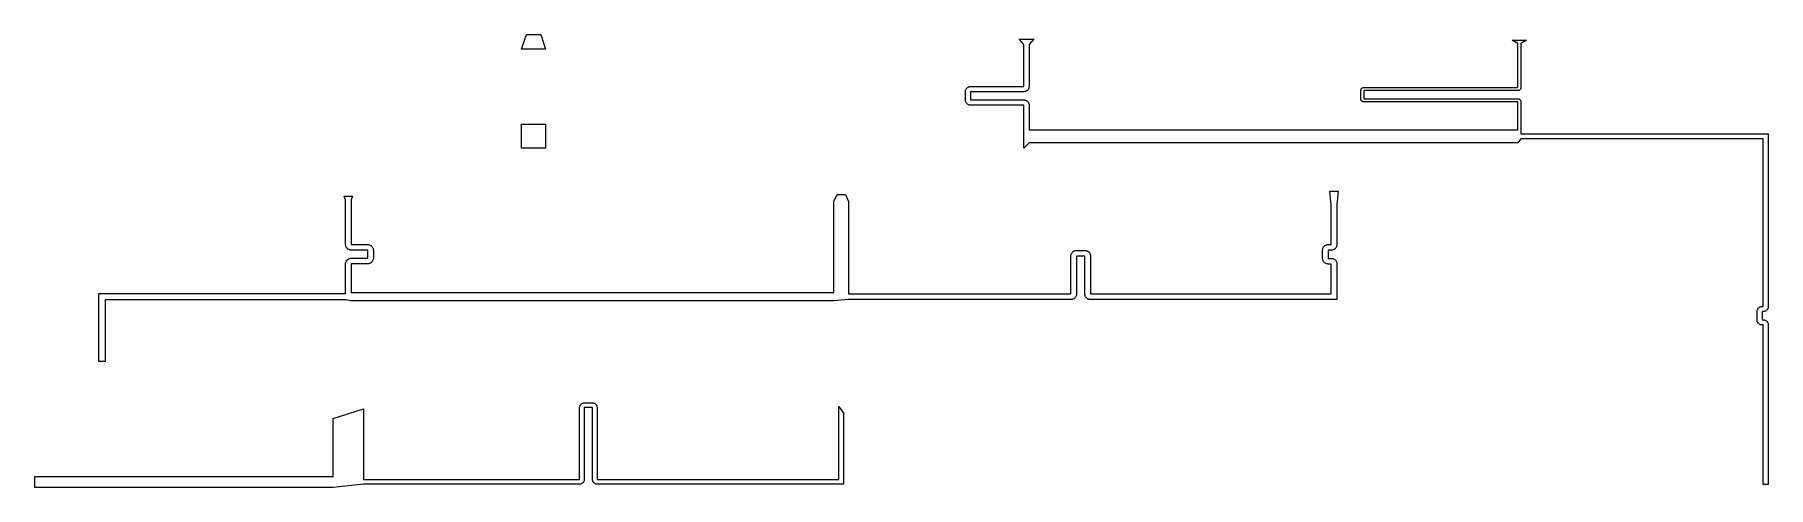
# Model space of a CAD drawing. Header units: metres. Extents: x 0.0067 to 0.091, y 0.0067 to 0.0287.
import ezdxf

# ---------------------------------------------------------------- set-up
doc = ezdxf.new("R2010")
doc.units = ezdxf.units.M

msp = doc.modelspace()

# ---------------------------------------------------------------- linework, layer by layer
at = {"color": 4, "lineweight": 5}
for points in [[(0.031554, 0.028039), (0.03039, 0.028039), (0.030622, 0.028739), (0.031322, 0.028739), (0.031554, 0.028039)], [(0.054788, 0.024382), (0.054788, 0.02531), (0.052204, 0.02531), (0.052204, 0.02531), (0.052177, 0.025312), (0.052151, 0.025316), (0.052125, 0.025323), (0.0521, 0.025332), (0.052076, 0.025344), (0.052053, 0.025359), (0.052033, 0.025376), (0.052014, 0.025395), (0.051997, 0.025416), (0.051982, 0.025438), (0.05197, 0.025462), (0.05196, 0.025487), (0.051953, 0.025513), (0.051949, 0.02554), (0.051948, 0.025566), (0.051948, 0.025566), (0.051948, 0.025966), (0.051948, 0.025966), (0.051949, 0.025993), (0.051953, 0.02602), (0.05196, 0.026045), (0.05197, 0.026071), (0.051982, 0.026094), (0.051997, 0.026117), (0.052014, 0.026138), (0.052033, 0.026157), (0.052053, 0.026174), (0.052076, 0.026188), (0.0521, 0.0262), (0.052125, 0.02621), (0.052151, 0.026217), (0.052177, 0.026221), (0.052204, 0.026222), (0.052204, 0.026222), (0.054788, 0.026222), (0.054788, 0.028261), (0.054566, 0.028517), (0.055266, 0.028517), (0.055044, 0.028261), (0.055044, 0.026222), (0.055044, 0.026222), (0.055043, 0.026196), (0.055038, 0.026169), (0.055031, 0.026143), (0.055022, 0.026118), (0.05501, 0.026094), (0.054995, 0.026072), (0.054978, 0.026051), (0.054959, 0.026032), (0.054938, 0.026015), (0.054916, 0.026001), (0.054892, 0.025988), (0.054867, 0.025979), (0.054841, 0.025972), (0.054815, 0.025968), (0.054788, 0.025966), (0.054788, 0.025966), (0.052204, 0.025966), (0.052204, 0.025566), (0.054788, 0.025566), (0.054788, 0.025566), (0.054815, 0.025565), (0.054841, 0.025561), (0.054867, 0.025554), (0.054892, 0.025544), (0.054916, 0.025532), (0.054938, 0.025517), (0.054959, 0.0255), (0.054978, 0.025482), (0.054995, 0.025461), (0.05501, 0.025438), (0.055022, 0.025414), (0.055031, 0.025389), (0.055038, 0.025363), (0.055043, 0.025337), (0.055044, 0.02531), (0.055044, 0.02531), (0.055044, 0.02412), (0.078785, 0.02412), (0.078785, 0.025469), (0.071307, 0.025469), (0.071307, 0.025469), (0.071291, 0.02547), (0.071276, 0.025473), (0.07126, 0.025477), (0.071246, 0.025482), (0.071232, 0.025489), (0.071219, 0.025498), (0.071206, 0.025508), (0.071195, 0.025519), (0.071185, 0.025531), (0.071177, 0.025544), (0.07117, 0.025558), (0.071164, 0.025573), (0.07116, 0.025588), (0.071158, 0.025604), (0.071157, 0.025619), (0.071157, 0.025619), (0.071157, 0.026019), (0.071157, 0.026019), (0.071158, 0.026035), (0.07116, 0.026051), (0.071164, 0.026066), (0.07117, 0.02608), (0.071177, 0.026094), (0.071185, 0.026108), (0.071195, 0.02612), (0.071206, 0.026131), (0.071219, 0.026141), (0.071232, 0.026149), (0.071246, 0.026156), (0.07126, 0.026162), (0.071276, 0.026166), (0.071291, 0.026169), (0.071307, 0.026169), (0.071307, 0.026169), (0.078785, 0.026169), (0.078785, 0.028314), (0.07851, 0.028464), (0.07921, 0.028464), (0.078935, 0.028314), (0.078935, 0.026169), (0.078935, 0.026169), (0.078934, 0.026154), (0.078932, 0.026138), (0.078927, 0.026123), (0.078922, 0.026108), (0.078915, 0.026094), (0.078906, 0.026081), (0.078896, 0.026069), (0.078885, 0.026058), (0.078873, 0.026048), (0.07886, 0.026039), (0.078846, 0.026032), (0.078831, 0.026027), (0.078816, 0.026023), (0.078801, 0.02602), (0.078785, 0.026019), (0.078785, 0.026019), (0.071307, 0.026019), (0.071307, 0.025619), (0.078785, 0.025619), (0.078785, 0.025619), (0.078801, 0.025619), (0.078816, 0.025616), (0.078831, 0.025612), (0.078846, 0.025606), (0.07886, 0.025599), (0.078873, 0.025591), (0.078885, 0.025581), (0.078896, 0.02557), (0.078906, 0.025558), (0.078915, 0.025544), (0.078922, 0.02553), (0.078927, 0.025516), (0.078932, 0.025501), (0.078934, 0.025485), (0.078935, 0.025469), (0.078935, 0.025469), (0.078935, 0.023921), (0.090708, 0.023921), (0.090956, 0.023921), (0.090956, 0.023679), (0.090956, 0.015524), (0.090956, 0.015524), (0.090955, 0.015498), (0.090951, 0.015473), (0.090944, 0.015447), (0.090935, 0.015423), (0.090923, 0.0154), (0.090909, 0.015378), (0.090892, 0.015358), (0.090874, 0.01534), (0.090854, 0.015323), (0.090832, 0.015309), (0.090809, 0.015297), (0.090784, 0.015288), (0.090759, 0.015281), (0.090734, 0.015277), (0.090708, 0.015276), (0.090708, 0.015276), (0.090654, 0.015276), (0.090654, 0.014876), (0.090708, 0.014876), (0.090708, 0.014876), (0.090734, 0.014874), (0.090759, 0.01487), (0.090784, 0.014864), (0.090809, 0.014854), (0.090832, 0.014842), (0.090854, 0.014828), (0.090874, 0.014812), (0.090892, 0.014794), (0.090909, 0.014773), (0.090923, 0.014752), (0.090935, 0.014728), (0.090944, 0.014704), (0.090951, 0.014679), (0.090955, 0.014653), (0.090956, 0.014627), (0.090956, 0.014627), (0.090956, 0.007124), (0.090956, 0.006876), (0.090708, 0.006876), (0.090708, 0.007124), (0.090708, 0.014627), (0.090654, 0.014627), (0.090654, 0.014627), (0.090628, 0.014629), (0.090603, 0.014633), (0.090577, 0.014639), (0.090553, 0.014649), (0.09053, 0.014661), (0.090508, 0.014675), (0.090488, 0.014691), (0.09047, 0.01471), (0.090453, 0.01473), (0.090439, 0.014752), (0.090427, 0.014775), (0.090418, 0.014799), (0.090411, 0.014824), (0.090407, 0.01485), (0.090406, 0.014876), (0.090406, 0.014876), (0.090406, 0.015276), (0.090406, 0.015276), (0.090407, 0.015302), (0.090411, 0.015327), (0.090418, 0.015353), (0.090427, 0.015377), (0.090439, 0.0154), (0.090453, 0.015422), (0.09047, 0.015442), (0.090488, 0.01546), (0.090508, 0.015477), (0.09053, 0.015491), (0.090553, 0.015503), (0.090577, 0.015512), (0.090603, 0.015519), (0.090628, 0.015523), (0.090654, 0.015524), (0.090654, 0.015524), (0.090708, 0.015524), (0.090708, 0.023679), (0.078935, 0.023679), (0.078785, 0.02348), (0.055044, 0.02348), (0.054788, 0.023218), (0.054788, 0.024382)], [(0.031554, 0.023218), (0.03039, 0.023218), (0.03039, 0.024382), (0.031554, 0.024382), (0.031554, 0.023218)], [(0.010157, 0.016157), (0.02184, 0.016157), (0.02184, 0.017604), (0.021841, 0.017631), (0.021846, 0.017658), (0.021853, 0.017685), (0.021863, 0.017711), (0.021875, 0.017736), (0.02189, 0.017759), (0.021908, 0.01778), (0.021927, 0.0178), (0.021949, 0.017817), (0.021972, 0.017832), (0.021997, 0.017845), (0.022022, 0.017855), (0.022049, 0.017862), (0.022076, 0.017866), (0.022104, 0.017868), (0.022922, 0.017868), (0.022922, 0.018268), (0.022104, 0.018268), (0.022076, 0.018269), (0.022049, 0.018274), (0.022022, 0.018281), (0.021997, 0.018291), (0.021972, 0.018303), (0.021949, 0.018318), (0.021927, 0.018336), (0.021908, 0.018355), (0.02189, 0.018377), (0.021875, 0.0184), (0.021863, 0.018425), (0.021853, 0.01845), (0.021846, 0.018477), (0.021841, 0.018505), (0.02184, 0.018532), (0.02184, 0.020706), (0.021772, 0.020894), (0.022172, 0.020894), (0.022104, 0.020706), (0.022104, 0.018532), (0.022922, 0.018532), (0.022949, 0.018531), (0.022977, 0.018526), (0.023003, 0.018519), (0.023029, 0.018509), (0.023054, 0.018497), (0.023077, 0.018482), (0.023099, 0.018464), (0.023118, 0.018445), (0.023135, 0.018423), (0.023151, 0.0184), (0.023163, 0.018375), (0.023173, 0.01835), (0.02318, 0.018323), (0.023185, 0.018295), (0.023186, 0.018268), (0.023186, 0.017868), (0.023185, 0.01784), (0.02318, 0.017813), (0.023173, 0.017786), (0.023163, 0.01776), (0.023151, 0.017736), (0.023135, 0.017712), (0.023118, 0.017691), (0.023099, 0.017671), (0.023077, 0.017654), (0.023054, 0.017639), (0.023029, 0.017626), (0.023003, 0.017616), (0.022977, 0.017609), (0.022949, 0.017605), (0.022922, 0.017604), (0.022104, 0.017604), (0.022104, 0.016202), (0.045565, 0.016202), (0.045565, 0.020631), (0.045716, 0.020969), (0.046116, 0.020969), (0.046267, 0.020631), (0.046267, 0.016137), (0.057077, 0.016137), (0.057077, 0.017975), (0.057079, 0.018003), (0.057083, 0.018032), (0.05709, 0.018059), (0.057101, 0.018086), (0.057114, 0.018112), (0.057129, 0.018136), (0.057147, 0.018158), (0.057168, 0.018178), (0.05719, 0.018196), (0.057214, 0.018212), (0.05724, 0.018225), (0.057266, 0.018235), (0.057294, 0.018242), (0.057322, 0.018247), (0.057351, 0.018248), (0.057751, 0.018248), (0.05778, 0.018247), (0.057808, 0.018242), (0.057836, 0.018235), (0.057862, 0.018225), (0.057888, 0.018212), (0.057912, 0.018196), (0.057934, 0.018178), (0.057954, 0.018158), (0.057972, 0.018136), (0.057988, 0.018112), (0.058001, 0.018086), (0.058011, 0.018059), (0.058019, 0.018032), (0.058023, 0.018003), (0.058025, 0.017975), (0.058025, 0.016137), (0.069723, 0.016137), (0.069723, 0.017589), (0.069573, 0.017589), (0.069573, 0.017589), (0.069545, 0.017591), (0.069517, 0.017595), (0.069489, 0.017603), (0.069462, 0.017613), (0.069437, 0.017626), (0.069413, 0.017642), (0.06939, 0.01766), (0.06937, 0.01768), (0.069352, 0.017702), (0.069336, 0.017726), (0.069323, 0.017752), (0.069313, 0.017778), (0.069306, 0.017806), (0.069301, 0.017834), (0.0693, 0.017863), (0.0693, 0.017863), (0.0693, 0.018263), (0.0693, 0.018263), (0.069301, 0.018292), (0.069306, 0.01832), (0.069313, 0.018348), (0.069323, 0.018374), (0.069336, 0.0184), (0.069352, 0.018424), (0.06937, 0.018446), (0.06939, 0.018467), (0.069413, 0.018485), (0.069437, 0.0185), (0.069462, 0.018513), (0.069489, 0.018524), (0.069517, 0.018531), (0.069545, 0.018535), (0.069573, 0.018537), (0.069573, 0.018537), (0.069723, 0.018537), (0.069723, 0.020464), (0.06966, 0.021136), (0.07006, 0.021136), (0.069997, 0.020464), (0.069997, 0.018537), (0.069997, 0.018537), (0.069995, 0.018508), (0.069991, 0.01848), (0.069983, 0.018452), (0.069973, 0.018426), (0.06996, 0.0184), (0.069944, 0.018376), (0.069926, 0.018354), (0.069906, 0.018333), (0.069884, 0.018315), (0.06986, 0.0183), (0.069834, 0.018287), (0.069808, 0.018276), (0.06978, 0.018269), (0.069752, 0.018265), (0.069723, 0.018263), (0.069723, 0.018263), (0.069573, 0.018263), (0.069573, 0.017863), (0.069723, 0.017863), (0.069723, 0.017863), (0.069752, 0.017862), (0.06978, 0.017857), (0.069808, 0.01785), (0.069834, 0.017839), (0.06986, 0.017826), (0.069884, 0.017811), (0.069906, 0.017793), (0.069926, 0.017772), (0.069944, 0.01775), (0.06996, 0.017726), (0.069973, 0.017701), (0.069983, 0.017674), (0.069991, 0.017646), (0.069995, 0.017618), (0.069997, 0.017589), (0.069997, 0.017589), (0.069997, 0.016137), (0.069997, 0.015863), (0.069723, 0.015863), (0.058025, 0.015863), (0.057996, 0.015865), (0.057968, 0.015869), (0.05794, 0.015876), (0.057913, 0.015887), (0.057888, 0.0159), (0.057864, 0.015915), (0.057842, 0.015933), (0.057821, 0.015954), (0.057803, 0.015976), (0.057788, 0.016), (0.057775, 0.016026), (0.057764, 0.016052), (0.057757, 0.01608), (0.057752, 0.016108), (0.057751, 0.016137), (0.057751, 0.017975), (0.057351, 0.017975), (0.057351, 0.016137), (0.057349, 0.016108), (0.057345, 0.01608), (0.057338, 0.016052), (0.057327, 0.016026), (0.057314, 0.016), (0.057299, 0.015976), (0.057281, 0.015954), (0.05726, 0.015933), (0.057238, 0.015915), (0.057214, 0.0159), (0.057188, 0.015887), (0.057162, 0.015876), (0.057134, 0.015869), (0.057106, 0.015865), (0.057077, 0.015863), (0.046267, 0.015863), (0.045565, 0.015798), (0.022104, 0.015798), (0.02184, 0.015843), (0.010157, 0.015843), (0.010157, 0.013157), (0.010157, 0.012843), (0.009843, 0.012843), (0.009843, 0.013157), (0.009843, 0.015843), (0.009843, 0.016157), (0.010157, 0.016157)], [(0.021232, 0.007267), (0.021232, 0.009925), (0.021232, 0.010075), (0.022712, 0.010544), (0.022712, 0.009456), (0.022712, 0.007112), (0.033207, 0.007112), (0.033207, 0.010615), (0.033207, 0.010615), (0.033209, 0.010638), (0.033212, 0.010662), (0.033218, 0.010684), (0.033227, 0.010706), (0.033237, 0.010727), (0.03325, 0.010747), (0.033265, 0.010765), (0.033282, 0.010782), (0.0333, 0.010796), (0.03332, 0.010809), (0.03334, 0.01082), (0.033362, 0.010828), (0.033385, 0.010834), (0.033408, 0.010838), (0.033432, 0.010839), (0.033432, 0.010839), (0.033832, 0.010839), (0.033832, 0.010839), (0.033855, 0.010838), (0.033878, 0.010834), (0.033901, 0.010828), (0.033923, 0.01082), (0.033944, 0.010809), (0.033964, 0.010796), (0.033982, 0.010782), (0.033999, 0.010765), (0.034013, 0.010747), (0.034026, 0.010727), (0.034037, 0.010706), (0.034045, 0.010684), (0.034051, 0.010662), (0.034055, 0.010638), (0.034056, 0.010615), (0.034056, 0.010615), (0.034056, 0.007112), (0.045804, 0.007112), (0.045804, 0.009334), (0.045804, 0.010666), (0.046028, 0.010336), (0.046028, 0.009664), (0.046028, 0.007112), (0.046028, 0.006888), (0.045804, 0.006888), (0.034056, 0.006888), (0.034056, 0.006888), (0.034033, 0.006889), (0.034009, 0.006893), (0.033987, 0.006899), (0.033965, 0.006907), (0.033944, 0.006918), (0.033924, 0.006931), (0.033906, 0.006945), (0.033889, 0.006962), (0.033875, 0.00698), (0.033862, 0.007), (0.033851, 0.007021), (0.033843, 0.007043), (0.033837, 0.007066), (0.033833, 0.007089), (0.033832, 0.007112), (0.033832, 0.007112), (0.033832, 0.010615), (0.033432, 0.010615), (0.033432, 0.007112), (0.033432, 0.007112), (0.03343, 0.007089), (0.033427, 0.007066), (0.033421, 0.007043), (0.033412, 0.007021), (0.033402, 0.007), (0.033389, 0.00698), (0.033374, 0.006962), (0.033357, 0.006945), (0.033339, 0.006931), (0.03332, 0.006918), (0.033299, 0.006907), (0.033277, 0.006899), (0.033254, 0.006893), (0.033231, 0.006889), (0.033207, 0.006888), (0.033207, 0.006888), (0.022712, 0.006888), (0.021232, 0.006733), (0.007267, 0.006733), (0.006733, 0.006733), (0.006733, 0.007267), (0.007267, 0.007267), (0.021232, 0.007267)]]:
    msp.add_lwpolyline(points, close=True, dxfattribs=at)

doc.saveas('drawing.dxf')
